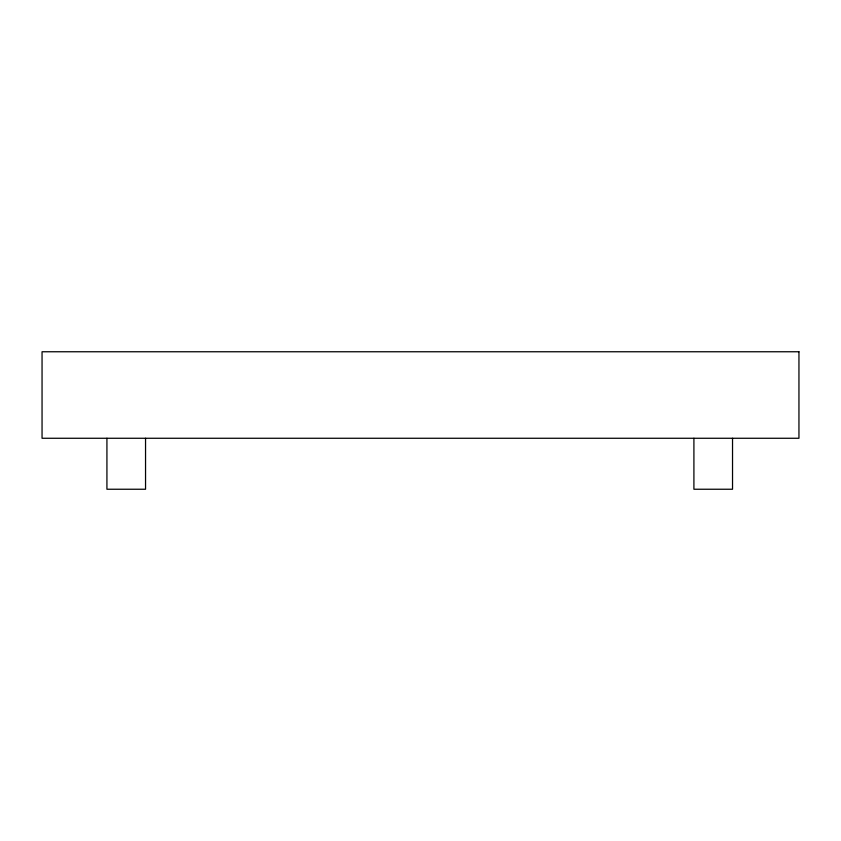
<?xml version="1.0" encoding="UTF-8"?>
<svg xmlns="http://www.w3.org/2000/svg" width="841" height="841" viewBox="0 0 841 841"><rect width="100%" height="100%" fill="white"/><g stroke="black" fill="none" stroke-linecap="round" stroke-linejoin="round"><path stroke-width="1.26" d="M732.532 438.266L732.532 489.241L693.909 489.241L693.909 438.266M145.546 438.266L145.546 489.241L106.923 489.241L106.923 438.266M798.95 351.759L42.05 351.759L42.05 438.266L798.95 438.266L798.95 351.759"/></g></svg>
